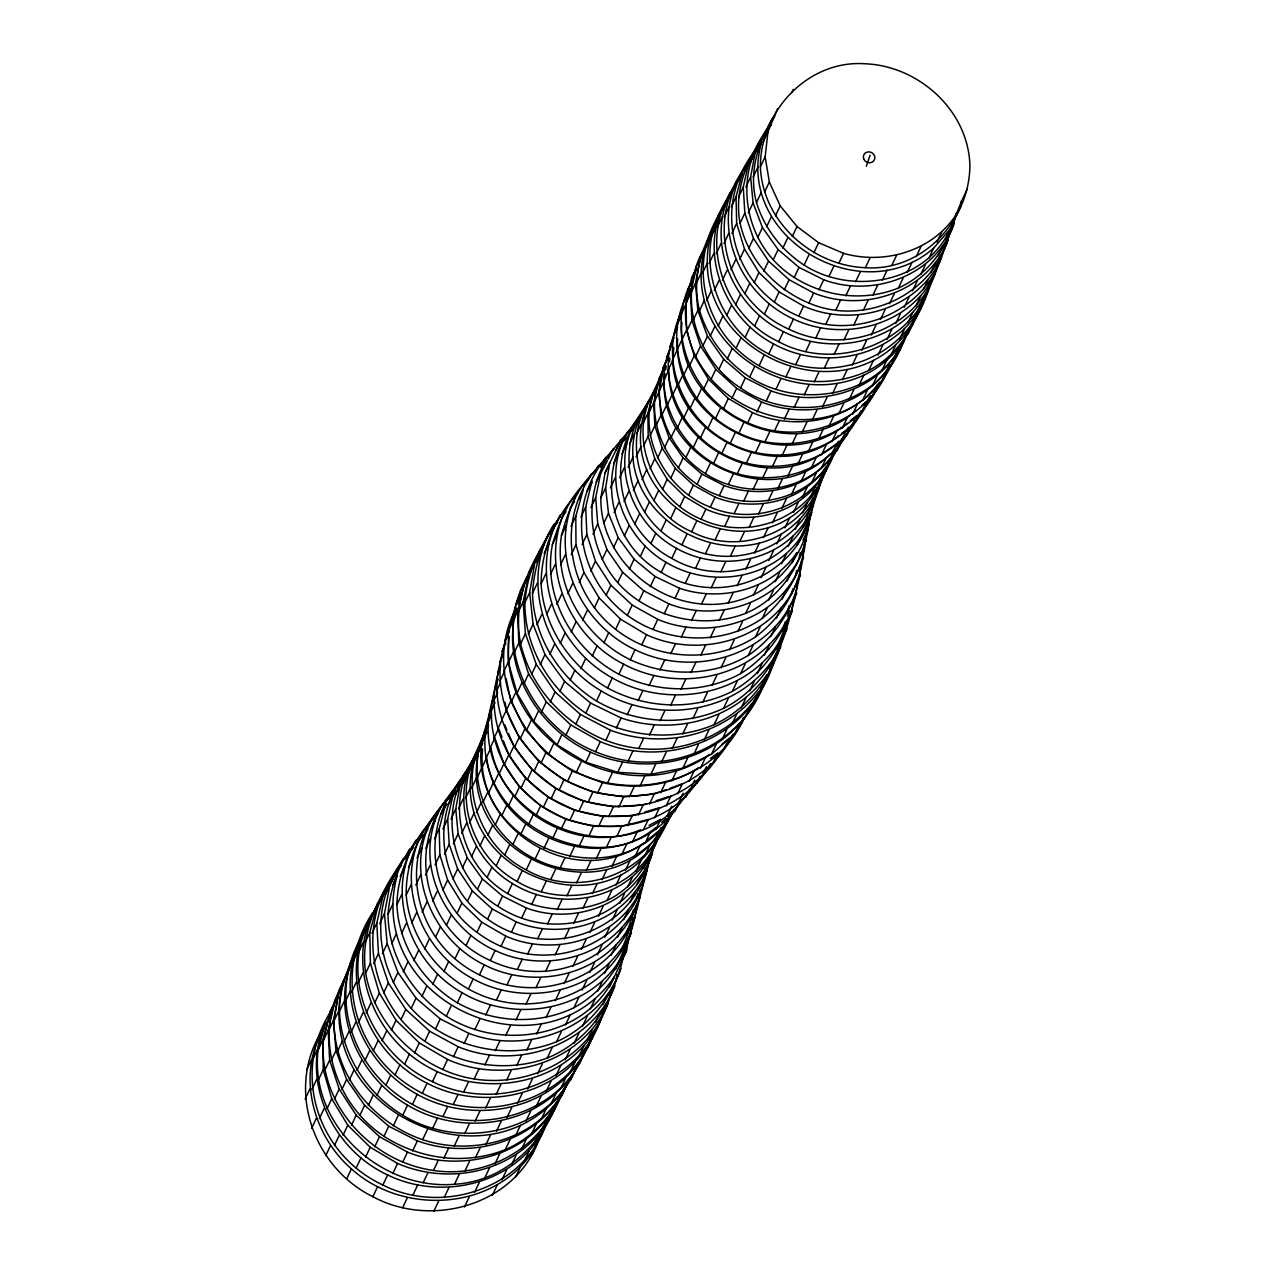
<?xml version="1.0" encoding="UTF-8"?>
<svg xmlns="http://www.w3.org/2000/svg" width="1275" height="1275" viewBox="0 0 1275 1275"><rect width="100%" height="100%" fill="white"/><g stroke="black" fill="none" stroke-linecap="round" stroke-linejoin="round"><path stroke-width="1.5" d="M490.604 715.291C445.979 806.82 563.407 900.517 644.273 842.632M644.114 876.371C636.225 950.321 557.478 992.747 490.349 960.537C422.455 930.001 403.713 842.504 455.239 788.683M636.528 905.346C612.319 957.063 544.839 974.323 495.098 950.465C444.768 927.833 414.327 865.183 438.074 813.195M938.751 261.455C924.487 326.782 847.142 357.988 788.699 329.093C724.248 300.39 702.748 217.037 748.855 162.817M934.957 274.029C910.685 325.731 843.173 342.911 793.464 319.021C743.15 296.326 712.773 233.644 736.567 181.688M603.426 1011.378C584.046 1083.128 496.708 1113.457 432.464 1081.678C373.081 1054.983 337.285 977.638 370.706 918.383M600.653 1020.43C566.546 1091.926 467.24 1102.365 409.371 1054.138C366.913 1019.984 347.501 955.15 376.507 906.732M879.622 382.022C859.222 436.974 789.767 458.378 738.878 433.086C687.767 410.152 659.605 344.234 687.926 293.696M681.934 322.447C673.678 406.135 783.296 465.168 849.979 415.586M547.134 1120.9C526.973 1187.758 443.11 1215.697 382.882 1185.017C317.236 1154.401 291.433 1073.582 330.528 1011.808L322.83 1040.049L318.065 1050.122C309.124 1125.219 381.305 1190.499 454.537 1184.252C503.992 1181.399 542.688 1144.344 558.53 1099.162M545.397 1126.478C517.793 1183.598 442.648 1201.958 387.648 1174.944C332.01 1149.285 298.956 1079.351 326.002 1021.96M824.606 469.28C813.769 527.754 743.755 559.087 691.672 531.739C639.333 508.996 618.263 437.516 654.617 392.286M820.048 483.831C766.179 585.48 602.947 507.641 648.274 401.8M800.78 565.415C798.517 601.242 777.814 635.301 748.282 655.446C712.566 676.674 667.67 677.073 630.312 659.781C584.651 637.436 553.493 586.771 561.462 535.484C567.901 511.116 577.766 485.855 597.21 468.945M791.695 602.677C763.948 659.079 689.408 676.786 635.077 649.708C580.141 623.985 547.836 554.513 575.025 497.887M744.568 716.757C718.048 780.38 635.635 802.326 576.428 772.044C518.829 744.727 485.265 671.543 514.192 612.191M709.697 754.37C627.125 814.231 495.194 739.42 509.347 636.735M672.196 812.159C651.764 865.119 583.775 884.324 535.149 858.968C487.528 836.304 461.295 774.642 487.337 726.702M482.572 748.871C471.686 850.537 625.499 902.317 674.571 809.944M640.448 889.807C633.484 967.566 548.25 1010.74 479.448 974.865C410.757 941.54 394.756 851.078 449.039 797.688M631.428 923.148C604.541 975.391 534.639 990.834 484.213 964.793C433.261 940.042 404.143 874.666 430.488 822.263M932.264 278.364C916.709 343.437 835.778 372.922 778.674 341.7C720.853 314.941 696.469 235.477 736.297 183.935M927.993 290.907C901.537 342.162 832.91 357.255 783.424 331.627C733.444 307.291 704.932 243.095 730.846 191.68M594.453 1031.969C571.359 1101.265 484.165 1125.953 422.328 1093.265C354.769 1058.919 331.388 977.224 372.348 913.059M592.604 1037.34C562.084 1095.783 483.56 1112.708 427.093 1083.192C370.085 1055.158 337.795 981.638 367.694 923.02M870.713 395.696C850.106 450.25 779.902 469.853 730.272 443.222C681.472 419.459 656.099 355.374 684.133 306.877M847.206 423.157C784.587 478.157 671.16 422.057 677.663 338.752M540.664 1134.097C520.312 1203.409 433.819 1229.562 372.874 1196.699C311.355 1166.386 284.468 1085.057 324.472 1027.188M537.428 1143.277C502.159 1210.214 405.004 1217.625 351.422 1168.856C312.088 1134.814 295.991 1072.737 324.679 1027.283M818.917 483.687L821.291 478.651C809.147 542.178 739.117 575.423 681.918 544.839C627.826 519.578 611.076 444.035 651.111 399.473M813.562 500.469C755.613 601.258 592.253 518.033 642.058 412.016M797.656 579.966C795.154 617.769 772.666 653.613 740.6 673.63C703.051 694.206 656.832 693.217 618.869 674.22C572.698 649.883 542.337 596.796 552.426 544.441C559.534 520.822 569.447 497.17 587.807 480.069M786.755 621.005C756.027 677.997 678.778 693.712 623.634 664.148C567.997 636.066 537.173 563.534 567.263 506.43M733.125 733.986C704.708 794.437 623.953 812.127 567.55 781.24C516.694 754.704 483.99 689.504 508.056 634.647M668.992 816C651.174 874.283 578.42 899.927 526.272 869.917C476.627 844.911 455.781 778.515 486.62 731.197L473.408 763.9M665.486 822.662C614.566 920.757 457.056 860.115 478.173 753.812M636.719 905.903C628.129 986.324 538.193 1028.096 468.419 989.002C434.153 969.717 409.355 934.623 406.215 895.034C405.641 863.271 418.742 832.495 439.859 809.067L437.468 814.103M626.121 941.077C596.509 993.703 524.232 1007.234 473.184 978.913C421.706 951.995 394.071 883.91 423.077 831.204M929.427 284.532C913.729 356.092 831.89 389.385 768.777 353.94C712.04 325.476 690.381 246.569 730.145 195.744M920.598 307.626C892.07 358.195 822.598 371.137 773.527 343.868C724.072 317.937 697.584 252.466 725.523 201.833M586.787 1046.95C563.024 1116.709 473.423 1139.133 412.431 1104.405C352.043 1071.303 326.049 995.313 362.753 934.926L347.884 971.438M584.062 1053.979C551.453 1111.131 472.674 1125.458 417.196 1094.332C370.85 1068.737 341.158 1014.231 352.649 961.366M860.912 410.853C839.683 464.036 769.526 480.707 721.873 453.262C678.412 430.026 653.581 372.491 677.503 327.101M673.009 356.809L673.837 347.422M817.036 487.608C809.386 556.33 731.228 593.146 671.782 558.402C615.012 528.296 603.426 452.163 647.445 406.231M807.601 517.507C781.718 562.132 719.897 572.985 676.531 548.33C632.862 524.902 609.96 466.491 635.317 421.85M793.369 601.465C787.934 638.456 765.127 672.833 732.36 691.337C693.17 711.099 645.867 708.645 607.553 687.99C570.323 666.267 543.756 627.364 541.094 583.886C541.285 550.163 554.912 517.22 577.926 492.644M781.081 639.189C747.469 696.341 667.909 709.888 612.319 677.918C556.33 647.541 527.308 572.316 560.235 515.116M719.626 754.115C687.384 808.191 611.793 820.654 559.135 790.054C512.948 763.837 483.209 704.501 503.274 653.087M480.595 748.409C443.541 793.974 456.96 863.844 507.641 893.584C537.54 911.29 575.153 914.733 607.091 900.405C633.468 888.038 648.991 862.888 658.585 836.432C639.301 892.659 565.749 911.099 517.124 881.471C467.893 854.154 450.521 789.337 482.078 742.098L468.068 774.403M658.155 836.974C606.039 934.942 447.796 870.666 472.834 764.331M760.394 166.882C760.123 111.355 807.728 59.861 864.896 63.75C918.446 65.806 967.789 109.953 969.877 164.571C970.148 220.097 922.542 271.607 865.39 267.702C811.824 265.646 762.482 221.515 760.394 166.882L765.159 156.809L767.964 131.851L777.559 108.853M633.293 917.729C629.483 954.784 606.884 989.846 573.941 1007.696C537.03 1025.546 492.867 1022.614 457.342 1002.803C422.918 982.021 398.692 945.333 396.892 904.74C397.704 872.419 411.634 841.181 434.042 818.056M620.463 959.007C588.11 1011.84 513.634 1023.331 462.108 992.715C410.263 963.613 384.349 892.93 416.033 840.129M918.398 309.65L923.164 299.577C913.697 328.711 896.692 356.076 868.673 370.451C833.962 387.202 792.444 384.412 759.087 365.734C704.963 334.64 686.03 264.977 720.694 212.192L705.505 246.824M912.741 324.137C848.242 424.208 682.874 351.741 710.271 236.752M577.368 1065.231C551.453 1132.455 461.183 1151.421 402.772 1115.211C366.531 1093.089 341.11 1054.202 339.469 1011.314C339.485 987.599 348.426 966.147 358.96 945.381M575.137 1070.394C540.616 1126.016 461.853 1137.762 407.538 1105.138C357.191 1076.004 327.532 1008.063 355.311 954.035M851.158 425.882C829.356 477.743 759.326 491.56 713.617 463.351C674.762 440.688 651.047 388.763 671.208 346.37M820.59 454.808C758.402 493.696 665.359 441.214 668.769 367.28M669.455 361.813L669.901 358.147M813.53 499.625C806.868 572.587 722.877 611.06 661.231 572.363C607.219 542.146 594.548 466.427 636.576 421.18M802.087 534.958C773.766 579.854 709.872 588.97 665.996 562.275C621.881 536.903 600.413 476.101 628.145 431.269M788.189 621.132C780.475 657.661 757.27 691.225 723.515 708.406C682.938 727.148 634.87 723.212 596.493 700.995C559.39 677.806 533.667 637.452 532.52 593.258C534.129 565.909 543.23 538.209 560.315 516.694M774.578 657.071C738.225 713.952 656.896 725.14 601.242 690.923C545.302 658.378 518.431 580.906 554.035 524.105M708.278 768.825L710.573 763.725C680.738 819.474 602.438 830.902 551.103 798.644C507.657 772.172 480.946 715.036 500.756 666.156M648.481 858.426C619.491 902.62 555.741 910.733 512.407 883.511C468.881 857.629 448.529 796.748 476.914 752.648M928.837 258.251L933.603 248.179L950.162 229.117C926.048 283.241 851.525 295.657 804.111 265.088C781.543 250.282 764.347 228.432 756.489 202.518C748.616 173.528 757.382 144.314 772.172 119.133L774.722 116.2M933.603 248.179C861.135 311.897 734.177 236.56 761.669 141.939L756.904 152.028M945.397 239.19L960.665 206.295L961.525 200.526M392.445 885.488L397.21 875.415C363.184 999.696 540.887 1082.873 614.343 976.873C585.496 1038.105 500.453 1051.237 446.33 1016.159C411.905 993.926 388.381 955.74 388.014 914.318C390.07 888.277 399.075 861.964 415.857 841.835M609.577 986.946L626.599 950.608L628.655 937.157M700.31 257.04L705.075 246.968C673.71 361.064 836.83 437.596 904.373 340.329C878.3 397.178 799.568 409.546 749.668 377.081C725.857 361.271 707.752 338.034 699.577 310.542C691.831 280.707 700.039 250.442 715.546 224.591L711.593 232.942M333.986 1020.924L338.704 991.344L343.469 981.272C307.801 1108.804 489.967 1195.01 565.988 1086.587C541.429 1138.384 474.778 1157.222 422.615 1139.675C372.539 1122.59 333.827 1074.761 333.986 1020.924L338.752 1010.852M842.679 438.696C821.371 490.891 749.971 503.179 705.394 473.647C668.164 450.378 646.632 399.059 667.526 358.291M829.913 454.027C771.295 515.132 652.688 457.693 665.04 373.718M665.662 369.862L666.283 366.005M600.86 497.872L605.003 472.977L609.769 462.889L605.625 487.799L600.86 497.872C600.063 552.936 647.859 599.473 701.537 603.983C756.983 609.099 804.86 567.821 810.629 512.948M782.563 636.815C774.61 674.475 749.254 708.231 714.08 724.694C672.419 742.257 623.937 736.822 585.799 713.155C549.143 688.659 524.487 647.142 524.918 602.565C526.671 576.507 537.094 552.059 551.39 530.607M524.918 602.565L529.683 592.492L535.022 561.542M776.794 652.704L776.124 656.561L780.89 646.489M700.326 776.3C670.666 831.013 592.732 840.448 543.389 807.234C502.493 780.555 478.938 725.698 498.238 679.129M654.218 843.938C641.213 916.406 557.494 946.209 497.792 906.174C446.967 875.224 436.56 800.843 476.42 757.254M450.983 818.964L455.749 808.892L460.211 784.683M956.154 213.515C949.477 245.246 928.535 274.523 898.445 287.991C864.402 301.856 825.052 297.027 794.245 277.456C742.815 245.167 731.26 173.081 769.415 126.432M745.859 187.106L750.624 177.018L755.278 151.948M949.588 233.245L950.305 229.388M623.682 954.704C616.861 992.109 591.6 1026.104 556.569 1041.739C516.933 1057.692 471.192 1051.907 435.476 1029.005C375.567 990.548 361.957 906.111 408.877 852.577M379.695 923.769L384.46 913.697L390.007 884.595M902.812 342.736C880.563 407.618 793.942 425.802 740.584 387.967C693.759 358.052 675.367 290.891 707.338 243.955M690.683 293.569L695.449 283.496L700.453 257.407M616.319 978.371L617.068 974.483M568.73 1079.782C557.079 1110.254 535.739 1136.567 505.283 1149.668C465.487 1165.446 419.682 1159.421 383.982 1136.28C335.118 1104.293 311.913 1034.073 343.708 982.658M328.679 1030.598L333.444 1020.526L339.182 991.408M836.432 449.087C815.602 503.195 741.97 516.2 697.106 484.229C660.864 460.1 642.17 409.132 663.462 369.399M654.218 402.087L658.984 392.015L662.347 375.057M807.537 525.762L809.115 522.399C804.605 560.649 782.133 597.959 745.7 613.307C710.573 626.965 670.283 621.435 638.998 600.892C583.328 565.367 575.694 483.066 623.475 438.202M590.947 507.625L595.696 497.553L600.923 471.957M799.138 558.067L800.254 552.585M775.248 656.163C757.493 730.766 675.798 767.454 605.8 740.345C564.14 723.658 530.942 687.815 520.646 643.748C513.761 609.036 524.184 574.148 543.453 545.174M518.367 611.904L523.133 601.832L529.587 571.057M768.857 673.933L770.068 668.148M690.11 789.257C626.408 893.345 454.506 810.964 493.919 695.592M870.092 155.231L866.347 166.244M650.234 855.302C639.126 931.372 548.059 963.502 487.56 919.116C438.106 886.699 429.181 813.737 467.893 769.845M442.919 828.989L447.668 818.917L453.119 794.452M950.194 230.424C938.655 292.517 866.235 327.914 808.892 303.036C774.929 289.011 748.058 259.367 740.074 223.189C734.384 193.37 744.871 164.013 761.303 139.421L757.334 147.804M738.512 197.099L743.277 187.027L748.903 161.893M617.435 974.913C609.036 1011.681 582.388 1043.763 547.262 1058.043C506.557 1072.849 460.371 1065.613 424.846 1041.277C366.722 1001.21 355.247 918.797 400.701 865.135M372.029 933.188L376.794 923.116L383.456 893.887M610.183 995.934L611.012 992.285C594.612 1065.023 508.629 1099.799 442.839 1069.55C403.649 1051.763 373.336 1015.952 365.638 973.207C360.857 938.862 372.938 905.011 393.226 877.582L390.038 884.292M685.727 303.753L691.592 278.173L696.357 268.101L690.492 293.68L685.727 303.753C677.742 417.929 847.492 468.18 894.205 358.912M323.42 1040.352L330.129 1011.665L334.895 1001.592L328.169 1030.264L323.42 1040.352C318.336 1104.517 371.312 1161.78 433.484 1170.466C487.576 1178.769 543.166 1146.894 561.096 1094.779M828.224 463.016L833.834 453.119C818.199 503.545 757.78 527.659 710.303 507.147C662.538 488.931 632.974 428.974 658.155 382.086M648.959 412.686L653.724 402.613L658.522 382.261M830.009 461.55L830.886 457.852M806.183 533.906C804.908 566.53 787.472 597.959 762.243 618.407C730.447 640.448 688.707 643.397 653.039 629.452C579.312 600.605 556.346 504.693 613.897 449.294M580.922 517.14L585.687 507.052L592.046 480.771M795.313 576.141L796.668 570.499M531.053 570.833C487.719 635.205 526.575 724.582 595.584 751.724C662.347 780.188 744.919 748.521 766.307 677.025M773.622 663.845L751.405 707.434L734.878 733.539L711.498 754.242L682.858 768.156L650.872 774.308L617.769 772.299L585.767 762.243L557.079 744.839L533.619 721.283L517.028 693.154L508.422 662.394L508.374 631.093L517.618 611.315L525.157 580.954M760.601 690.907L761.542 687.113M679.702 803.282C615.124 902.764 449.294 818.502 491.704 707.115M648.098 862.92C637.643 945.907 542.831 982.34 476.962 932.28C427.332 896.883 420.973 823.57 461.725 779.312M434.456 838.823L439.206 828.75L445.676 803.951M944.44 246.282C931.722 309.554 856.21 343.182 798.803 316.168C731.946 287.975 710.032 205.912 755.995 149.51L752.027 157.909M731.276 207.044L736.042 196.956L742.624 171.79M636.863 897.791L637.867 893.982M936.854 267.144L938.257 261.757M365.032 942.608L369.798 932.535L377.575 903.353M603.362 1013.338L605.306 1006.039M887.814 368.124L889.886 364.73C870.857 421.786 801.146 447.429 747.74 422.758C694.477 400.828 663.271 333.173 691.958 280.755M681.296 314.096L686.062 304.024L690.173 288.676M318.065 1050.122L325.778 1021.881M828.622 462.028C815.203 515.881 750.258 542.672 701.107 519.18C651.7 498.987 625.674 434.137 655.892 388.014M643.126 423.236L647.891 413.164L653.9 391.234M548.792 1119.832L549.828 1116.071M554.593 1105.999L553.557 1109.76L538.257 1134.67L533.492 1144.743M822.359 477.599L823.857 472.101M803.585 549.812C801.8 583.966 782.77 616.654 755.453 636.974C721.682 658.681 678.316 660.386 641.739 644.799C567.582 613.179 546.306 515.355 605.163 459.367M571.025 526.4L575.79 516.327L583.344 489.377M791.313 594.389L792.827 589.002M508.374 631.093L516.885 601.37L520.853 592.971M516.853 608.016C499.274 665.917 537.54 728.2 590.532 752.17C640.146 774.339 703.067 765.175 739.643 723.467L734.878 733.539M517.921 604.302L519.531 598.724M751.405 707.434L752.457 703.72M631.778 915.418L633.388 910.015M930.208 284.102L931.818 278.715M595.887 1030.503L597.003 1026.885M875.654 390.421L877.375 384.827M540.632 1136.551L542.943 1129.124M815.283 493.903L817.004 488.453M786.93 612.749L789.273 605.418M741.397 723.467L743.15 718.048M668.227 820.558L670.602 813.418M626.663 933.22L634.711 909.505M923.227 300.98L925.666 293.824M927.499 288.453L929.332 283.082M587.839 1047.413L591.552 1036.687M865.964 405.769L867.207 402.167M532.663 1153.349L537.843 1138.671M808.796 510.542L813.307 497.808M781.989 631.077L785.352 621.77M787.36 616.176L789.368 610.597M659.414 836.209L662.028 829.26M621.355 951.15L631.205 925.267M915.848 317.714L923.307 298.159M579.296 1064.067L584.062 1051.747M856.147 420.925L858.187 415.714M802.836 527.579L810.804 507.434M776.316 649.262L786.946 622.822M651.27 852.178L657.661 836.782M952.712 222.599L961.573 201.37M615.697 969.096L626.009 944.695M907.975 334.209L915.418 316.662M356.793 950.592L359.008 945.428M570.387 1080.467L576.3 1066.697M846.409 435.97L850.313 426.886M797.321 545.031L811.824 512.709M769.813 667.144L787.137 628.83M643.716 868.498L653.82 846.504M899.624 350.402L915.657 316.232L910.892 326.304M548.744 533.508L530.257 571.63M543.58 545.126L524.822 581.129M536.711 562.418L541.477 552.33M544.138 553.382L548.903 543.309M343.15 981.32L347.916 971.247M338.704 991.344L351.454 964.442M353.032 961.701L357.797 951.628M504.773 641.07L509.538 630.982M394.055 876.18L398.023 867.797M358.721 952.106L363.487 942.034M385.241 894.668L403.442 858.33M501.92 651.366L505.904 642.967M552.426 544.441L557.191 534.368M409.45 849.15L404.685 859.222L407.251 856.29M306.797 1069.613L311.562 1059.541M499.641 661.996L502.015 656.96M583.233 485.743L584.827 482.38M532.52 593.258L537.285 583.169M312.55 1059.892L317.3 1049.819M400.223 876.339L404.988 866.267M561.462 535.484L566.212 525.412M588.827 478.986L591.217 473.949M497.696 672.945L499.274 669.582M541.094 583.886L545.859 573.814M339.469 1011.314L344.234 1001.242M408.478 867.159L413.227 857.087M596.572 469.025L598.15 465.662M345.254 1001.767L350.019 991.695M388.014 914.318L392.78 904.23M351.47 992.253L356.235 982.18M503.737 671.75L508.502 661.677M508.422 662.394L513.172 652.322M600.732 467.463L605.498 457.39M499.848 681.248L504.613 671.176M550.529 574.387L555.278 564.315M417.037 857.884L421.802 847.811M358.243 982.754L363.008 972.682M514.032 653.087L518.798 643.014L517.618 611.315M496.581 690.923L500.549 682.523M711.275 236.783L716.04 226.695M443.62 805.178L445.995 800.142M305.123 1099.05L309.889 1088.977M396.892 904.74L401.657 894.668M520.646 643.748L525.412 633.675L523.133 601.832M717.538 226.838L722.303 216.75M493.728 700.836L497.696 692.437M608.303 459.048L613.052 448.959M365.638 973.207L370.403 963.135L369.798 932.535M448.402 799.568L452.37 791.169M311.913 1089.408L316.678 1079.319M425.77 848.449L430.536 838.376M724.248 216.941L728.997 206.853M491.066 710.988L495.035 702.589M560.633 564.697L565.399 554.625M766.721 129.317L750.513 162.037M528.312 634.281L533.077 624.208L529.683 592.492M454.043 792.094L458.809 782.005M772.172 119.133L767.407 129.221L771.232 124.822M318.479 1079.766L323.244 1069.693L322.83 1040.049M615.905 450.362L620.67 440.289L633.675 425.85M373.687 963.565L378.452 953.477L376.794 923.116M406.215 895.034L410.98 884.962M488.357 721.363L491.528 714.637M696.214 283.512L700.979 273.44M460.387 782.659L465.152 772.586M763.199 141.923L767.964 131.851M324.886 1070.187L329.651 1060.099L328.169 1030.264M677.296 324.631L681.264 316.232M485.392 731.914L488.564 725.188M702.35 273.519L707.115 263.447M471.24 762.801L466.475 772.889L469.057 770.1M536.982 624.591L541.748 614.518M673.614 335.357L677.583 326.958M331.213 1060.641L335.978 1050.568L333.444 1020.526M613.626 463.59L618.391 453.517M462.06 784.699L466.825 774.626M481.998 742.56L486.763 732.488M382.404 953.748L387.154 943.675L384.46 913.697M571.232 554.752L575.997 544.68L575.79 516.327M670.06 346.242L674.029 337.843M709.059 263.558L713.825 253.486M415.809 885.137L420.575 875.064M478.029 753.254L482.795 743.182M337.604 1051.158L342.369 1041.085M666.506 357.271L669.678 350.545M791.695 92.756L793.273 89.393M716.295 253.582L721.06 243.493M344.17 1041.691L348.936 1031.618M621.865 453.9L626.631 443.828M753.174 177.018L757.94 166.945M546.561 614.614L551.326 604.541M391.696 943.739L396.461 933.667M351.055 1032.224L355.821 1022.152M425.499 875.048L430.265 864.976M723.945 243.525L728.71 233.452M582.085 544.537L586.851 534.464L585.687 507.052M629.563 443.923L634.328 433.835M458.506 808.796L463.271 798.724M610.47 487.863L615.235 477.79M636.671 433.675L641.437 423.603M358.355 1022.677L363.12 1012.605M501.617 720.12L510.813 701.059L506.159 678.635M731.914 233.405L736.679 223.332L736.042 196.956M497.617 729.236L502.382 719.148M556.904 604.302L561.669 594.23M676.882 350.274L686.556 330.193L686.062 304.024M401.513 933.491L406.279 923.403M465.391 798.517L470.156 788.444M672.292 360.395L677.057 350.306M493.855 738.528L498.621 728.455L502.015 737.253M511.148 702.174L515.913 692.102M667.909 370.627L672.674 360.554C675.718 437.978 778.611 485.998 838.456 435.795M687.161 330.353L691.927 320.28L690.492 293.68M490.126 748.058L494.094 739.659M663.558 381.018L668.323 370.945M435.11 864.785L439.875 854.696L439.206 828.75M471.575 788.221L476.34 778.133M659.048 391.521L663.813 381.432M486.205 757.828L490.955 747.74C502.175 813.402 579.551 855.668 640.735 829.722M693.074 320.455L697.839 310.383L695.449 283.496M477.057 777.957L486.652 757.717C495.879 833.244 596.636 876.578 655.876 827.491M517.028 693.154L521.794 683.081M311.594 1128.391L316.359 1118.303M366.18 1013.003L370.945 1002.931M592.987 534.066L597.752 523.993L595.696 497.553M619.634 477.647L624.399 467.574M740.074 223.189L744.839 213.116L743.277 187.027M699.577 310.542L704.342 300.454M523.818 683.974L528.567 673.885L518.798 643.014M319.387 1118.558L324.153 1108.485M411.697 922.972L416.463 912.9M444.449 854.362L449.214 844.289L447.668 818.917M567.853 593.608L572.618 583.536M706.669 300.533L711.434 290.461M374.579 1003.138L379.344 993.066L370.403 963.135M748.298 212.893L753.063 202.805L750.624 177.018M628.208 467.272L632.974 457.199M531.548 674.491L536.313 664.418L525.412 633.675M326.99 1108.82L331.755 1098.747L323.244 1069.693M603.728 523.372L608.494 513.299L605.625 487.799M714.303 290.429L719.068 280.357M453.358 843.875L458.123 833.786L455.749 808.892M636.145 456.801L640.911 446.712M756.489 202.518L761.255 192.445M383.584 993.002L388.349 982.929L378.452 953.477M422.089 912.215L426.854 902.142M334.448 1099.146L339.198 1089.073L329.651 1060.099M540.233 664.626L544.983 654.553L533.077 624.208M579.185 582.563L583.95 572.491L575.997 544.68M643.429 446.282L648.194 436.209L647.891 413.164M722.431 280.165L727.196 270.093M764.57 192.111L769.335 182.022L765.159 156.809M461.725 833.356L466.491 823.267M650.075 435.811L654.824 425.738L653.724 402.613M614.12 512.502L618.885 502.43M341.843 1089.551L346.609 1079.479L335.978 1050.568M656.163 425.42L660.928 415.347L658.984 392.015M393.162 982.547L397.928 972.474L387.154 943.675M661.852 415.172L666.618 405.099M469.439 822.885L474.204 812.812M432.528 901.25L437.293 891.177M667.255 405.083L672.021 395.011M730.957 269.742L735.707 259.67M549.796 654.314L554.561 644.242M672.547 395.138L677.312 385.066M349.318 1079.989L354.067 1069.916M677.918 385.321L682.667 375.248M476.483 812.573L481.249 802.501M590.692 571.184L595.457 561.112L586.851 534.464M683.48 375.583L688.245 365.511M624.017 501.537L628.782 491.465M482.89 802.469L487.656 792.397M739.739 259.176L744.504 249.087L736.679 223.332M689.408 365.877L694.174 355.805L686.556 330.193M403.251 971.757L408.016 961.685M356.952 1070.394L361.718 1060.322M488.707 792.636L493.473 782.547M442.839 890.125L447.605 880.053L439.875 854.696M494.062 783.089L498.828 773.017M695.799 356.139L700.565 346.067L691.927 320.28M560.155 643.477L564.921 633.404M499.115 773.861L503.88 763.789L494.891 737.986M633.324 490.556L638.09 480.484M504.055 764.92L508.805 754.848L503.37 740.775M364.889 1060.736L369.654 1050.648M748.68 248.45L753.445 238.377L744.839 213.116M509.06 756.187L513.825 746.114L508.486 733.523M602.183 559.55L606.948 549.477L597.752 523.993M702.7 346.29L707.466 336.218L697.839 310.383M413.753 960.601L418.519 950.528M514.367 747.58L519.132 737.492L506.366 710.048L505.027 702.254M452.864 878.937L457.613 868.865L449.214 844.289M641.994 479.639L646.744 469.567M710.159 336.265L714.924 326.193M520.136 738.974L524.886 728.902L510.813 701.059M373.208 1050.887L377.974 1040.814M571.152 632.129L575.918 622.057M757.669 237.628L762.434 227.556L753.063 202.805M650.011 468.849L654.776 458.777L648.194 436.209M526.511 730.256L531.277 720.184M325.762 1155.628L330.512 1145.556M613.434 547.724L618.2 537.652L608.494 513.299M718.144 326.033L722.909 315.961M462.443 867.749L467.208 857.677L458.123 833.786M424.543 949.094L429.308 939.022M381.99 1040.783L386.755 1030.71M766.61 226.759L771.375 216.686M657.454 458.267L662.219 448.178L654.824 425.738M533.619 721.283L538.385 711.211M334.48 1145.396L339.246 1135.324M582.611 620.256L587.377 610.183M726.638 315.547L731.404 305.474M664.403 447.892L669.168 437.819L660.928 415.347M471.495 856.688L476.26 846.616M775.423 215.873L780.188 205.801L769.335 182.022M624.336 535.819L629.085 525.746M541.54 711.912L546.306 701.84L528.567 673.885M670.985 437.755L675.75 427.667M391.266 1030.359L396.031 1020.271L379.344 993.066M435.476 937.3L440.242 927.228M677.36 427.826L682.125 417.754M343.023 1135.276L347.788 1125.203L331.755 1098.747M479.958 845.851L484.723 835.778M735.548 304.805L740.313 294.716M683.671 418.088L688.42 408M594.341 607.952L599.107 597.879L583.95 572.491M550.29 702.031L555.055 691.958L536.313 664.418M634.727 523.945L639.492 513.873M487.831 835.3L492.596 825.228M401.035 1019.506L405.801 1009.433L388.349 982.929M351.454 1125.267L356.203 1115.195L339.198 1089.073M690.062 408.446L694.827 398.374M744.775 293.792L749.541 283.719M446.377 925.283L451.143 915.211M495.13 825.132L499.896 815.06M696.692 398.836L701.457 388.763M559.837 691.528L564.602 681.456L544.983 654.553M644.544 512.199L649.31 502.127M359.853 1115.354L364.602 1105.282L346.609 1079.479M501.952 815.363L506.717 805.29M606.151 595.266L610.916 585.193L595.457 561.112M703.657 389.178L708.422 379.105L694.174 355.805M754.21 282.572L758.976 272.499L744.504 249.087M411.267 1008.222L416.033 998.15L397.928 972.474M457.119 913.155L461.885 903.082L447.605 880.053M508.438 806.007L513.203 795.935M653.772 500.677L658.538 490.588M711.052 379.36L715.817 369.288L700.565 346.067M368.316 1105.441L373.081 1095.368M514.702 797.034L519.467 786.946L503.88 763.789M570.1 680.372L574.85 670.299M763.773 271.161L768.538 261.088L753.445 238.377M421.898 996.46L426.647 986.388M617.865 582.34L622.63 572.268L606.948 549.477M467.558 901.027L472.324 890.938L457.613 868.865M520.933 788.348L525.698 778.276L508.805 754.848M718.909 369.32L723.674 359.247L707.466 336.218M662.442 489.425L667.207 479.352L654.776 458.777M376.938 1095.48L381.703 1085.408M527.308 779.854L532.073 769.781L513.825 746.114M773.351 259.654L778.117 249.581L762.434 227.556M670.602 478.507L675.367 468.435L662.219 448.178M727.244 358.976L732.009 348.888M580.954 668.514L585.719 658.426M432.799 984.236L437.564 974.164M477.599 889.01L482.364 878.937L467.208 857.677M533.986 771.423L538.751 761.35L519.132 737.492M629.324 569.288L634.089 559.199L618.2 537.652M385.831 1085.36L390.596 1075.271M678.364 467.941L683.129 457.868L669.168 437.819M782.85 248.099L787.615 238.027M736.026 348.282L740.791 338.194M487.162 877.232L491.927 867.159M541.11 762.896L545.875 752.824L524.886 728.902M685.838 457.693L690.604 447.621M592.285 655.972L597.051 645.899M395.027 1074.968L399.792 1064.896M443.891 971.614L448.657 961.541M640.401 556.235L645.166 546.162M346.657 1178.929L351.422 1168.856M792.237 236.56L797.002 226.488L780.188 205.801M693.17 447.7L697.935 437.628M745.206 337.206L749.971 327.133M548.776 754.083L553.541 744.01M496.23 865.821L500.995 855.748M700.485 437.899L705.25 427.826M404.605 1064.211L409.371 1054.138M603.92 642.839L608.685 632.751M651.015 543.341L655.78 533.269M356.139 1168.059L360.889 1157.987M455.032 958.673L459.797 948.6M504.804 854.872L509.57 844.783M754.72 325.794L759.486 315.706M557.079 744.839L561.829 734.767M707.928 428.193L712.693 418.12M512.948 844.401L517.714 834.328M661.119 530.719L665.885 520.63M414.55 1053.007L419.316 1042.934L396.031 1020.271M365.463 1157.349L370.228 1147.277L347.788 1125.203M466.092 945.508L470.858 935.436M615.682 629.181L620.447 619.108L599.107 597.879M764.474 314.032L769.239 303.96M715.578 418.455L720.343 408.382M566.02 735.022L570.786 724.949L546.306 701.84M520.758 834.456L525.523 824.383M670.73 518.447L675.495 508.358M374.738 1146.767L379.488 1136.694L356.203 1115.195M723.547 408.574L728.312 398.501L708.422 379.105M424.846 1041.277L429.611 1031.204L405.801 1009.433M774.355 302.016L779.121 291.927L758.976 272.499M476.962 932.28L481.727 922.207L461.885 903.082M575.615 724.487L580.38 714.414L555.055 691.958M528.344 825.005L533.109 814.916M627.428 615.14L632.177 605.067L610.916 585.193M679.878 506.589L684.643 496.517L667.207 479.352M731.882 398.438L736.647 388.365L715.817 369.288M383.982 1136.28L388.748 1126.207L364.602 1105.282M784.316 289.792L789.082 279.719L768.538 261.088M535.835 815.968L540.6 805.88L519.467 786.946M435.476 1029.005L440.242 1018.916L416.033 998.15M487.56 919.116L492.309 909.043L472.324 890.938M688.627 495.194L693.393 485.122L675.367 468.435M585.799 713.155L590.564 703.083L564.602 681.456M638.998 600.892L643.763 590.803L622.63 572.268M740.584 387.967L745.349 377.894L723.674 359.247M543.389 807.234L548.154 797.146L525.698 778.276M794.245 277.456L799.011 267.383L778.117 249.581M393.306 1125.809L398.071 1115.721M697.106 484.229L701.856 474.141L683.129 457.868M497.792 906.174L502.557 896.086L482.364 878.937M446.33 1016.159L451.095 1006.087M650.298 586.564L655.063 576.491L634.089 559.199M596.493 700.995L601.242 690.923M749.668 377.081L754.433 367.009M551.103 798.644L555.868 788.572L532.073 769.781M705.394 473.647L710.159 463.558M804.111 265.088L808.86 255.016M402.772 1115.211L407.538 1105.138M507.641 893.584L512.407 883.511M457.342 1002.803L462.108 992.715M661.231 572.363L665.996 562.275M759.087 365.734L763.837 355.661M559.135 790.054L563.901 779.981L538.751 761.35M607.553 687.99L612.319 677.918M713.617 463.351L718.367 453.278M813.848 252.785L818.614 242.696L797.002 226.488M517.124 881.471L521.889 871.399M412.431 1104.405L417.196 1094.332M468.419 989.002L473.184 978.913M671.782 558.402L676.531 548.33M721.873 453.262L726.638 443.174M768.777 353.94L773.527 343.868M567.55 781.24L572.316 771.168L545.875 752.824M526.272 869.917L531.038 859.844M618.869 674.22L623.634 664.148M372.874 1196.699L377.639 1186.627M422.328 1093.265L427.093 1083.192M681.918 544.839L686.667 534.767M730.272 443.222L735.038 433.133M479.448 974.865L484.213 964.793M778.674 341.7L783.424 331.627M535.149 858.968L539.899 848.879M576.428 772.044L581.193 761.956M630.312 659.781L635.077 649.708M382.882 1185.017L387.648 1174.944M691.672 531.739L696.437 521.666M738.878 433.086L743.644 423.013M432.464 1081.678L437.229 1071.606M490.349 960.537L495.098 950.465M788.699 329.093L793.464 319.021M543.835 848.592L548.601 838.52M585.767 762.243L590.532 752.17M641.739 644.799L646.505 634.727C699.768 659.334 771.295 639.811 796.078 584.317M701.107 519.18L705.872 509.108C749.238 528.886 807.266 512.725 827.124 467.511M392.812 1173.526L397.577 1163.453C444.72 1183.917 504.167 1174.578 538.257 1134.67M747.74 422.758L752.505 412.67C795.026 430.998 850.345 421.818 878.539 383.377M501.043 946.193L505.793 936.121C554.848 957.876 619.969 938.894 641.628 887.719M798.803 316.168L803.569 306.096C853.358 328.249 919.53 309.028 941.619 257.072M442.839 1069.55L447.605 1059.477C505.314 1085.408 582.197 1063.446 608.111 1003.266M552.442 838.775L557.207 828.702M710.303 507.147L715.068 497.075C753.445 512.534 803.489 502.541 826.359 466.315M653.039 629.452L657.804 619.379C709.84 641.564 778.196 620.431 800.078 566.068M595.584 751.724L600.35 741.636C660.434 767.614 739.675 743.596 765.351 680.834M756.872 412.08L761.637 402.007C806.087 419.682 864.195 407.602 889.838 365.144M402.709 1162.178L407.474 1152.106C458.187 1172.633 525.459 1158.178 553.222 1108.437M511.482 931.977L516.248 921.905C564.697 941.699 627.635 921.028 646.887 870.347M808.892 303.036L813.657 292.963C863.446 313.363 928.184 292.182 948.042 240.098M453.406 1056.832L458.171 1046.743C516.056 1070.729 591.52 1046.392 614.933 985.862M561.08 829.372L565.845 819.299L593.465 826.28L621.578 826.359L648.29 819.522L643.524 829.611M719.339 495.624L724.104 485.552C762.737 499.736 811.601 488.564 834.137 452.593M664.116 613.928L668.881 603.84C719.61 623.73 784.81 601.115 803.903 547.995M521.65 918.08L526.416 908.007C574.467 925.985 635.492 903.608 652.497 853.246M605.8 740.345L610.566 730.256C661.964 749.62 725.013 736.265 758.848 691.464M766.275 400.972L771.04 390.899C816.398 407.394 874.682 393.242 898.971 349.462M818.948 289.808L823.714 279.735C873.455 298.414 936.679 275.288 954.353 223.157M412.622 1150.942L417.387 1140.854C466.044 1158.592 525.364 1145.317 556.713 1102.652M464.132 1043.476L468.881 1033.403C526.639 1055.333 600.254 1028.797 621.084 968.299M728.312 484.516L733.077 474.443M569.845 820.271L574.611 810.199L603.298 816.51L607.155 816.398M674.921 598.405L679.687 588.333C721.299 602.358 771.343 589.767 796.859 552.808L792.094 562.881M531.563 904.613L536.329 894.54M828.925 276.563L833.691 266.491M775.901 389.369L780.667 379.297M616.367 728.025L621.132 717.952C672.817 735.675 735.165 720.327 767.168 674.539L762.402 684.611M685.424 583.073L690.173 573.001M737.301 473.71L742.066 463.638M422.615 1139.675L427.364 1129.586M474.922 1029.515L479.687 1019.442M578.834 811.267L583.599 801.194L613.355 806.788L619.315 806.422M541.253 891.719L546.003 881.631M838.807 263.399L843.572 253.327C885.328 265.359 934.272 250.442 957.477 212.527M695.608 568.108L700.357 558.036M785.735 377.241L790.5 367.168M627.173 714.781L631.938 704.708M746.369 463.096L751.134 453.007M485.711 1015.012L490.477 1004.939M432.687 1128.263L437.453 1118.191M550.768 879.431L555.518 869.359M588.094 802.182L592.859 792.11L623.666 796.907L654.202 794.054L666.538 789.544M705.505 553.605L710.271 543.533M795.696 364.602L800.461 354.514M496.437 1000.046L501.203 989.974M638.122 700.613L642.887 690.54M755.597 452.482L760.362 442.409M715.179 539.676L719.945 529.603M560.187 867.829L564.937 857.74M442.903 1116.597L447.668 1106.525M805.752 351.47L810.518 341.397M597.672 792.779L602.438 782.707C634.807 789.528 670.491 786.452 698.397 767.757M507.036 984.778L511.801 974.706M649.087 685.631L653.852 675.559M402.613 1207.728L407.378 1197.655M724.71 526.336L729.459 516.263M765 441.756L769.765 431.683M569.59 856.832L574.356 846.759M453.247 1104.548L458.012 1094.476M815.825 337.939L820.574 327.85M517.459 969.351L522.224 959.278M659.988 669.949L664.753 659.876M734.129 513.586L738.894 503.513M607.585 782.882L612.335 772.809M412.909 1195.105L417.674 1185.033M774.578 430.743L779.344 420.67M527.691 953.955L532.456 943.883M579.073 846.393L583.838 836.304M825.865 324.089L830.631 314.017M670.746 653.756L675.495 643.668M463.686 1092.006L468.451 1081.917M743.564 501.362L748.313 491.289M537.715 938.751L542.465 928.678M423.188 1182.706L427.954 1172.618M835.858 310.032L840.623 299.96M681.264 637.213L686.03 627.141M784.316 419.332L789.082 409.259M617.769 772.299L622.535 762.227M474.22 1078.857L478.986 1068.785M588.699 836.368L593.465 826.28M547.565 923.913L552.314 913.84M753.031 489.568L757.796 479.496M691.528 620.558L696.293 610.486M845.771 295.88L850.537 285.807M433.484 1170.466L438.249 1160.378M794.197 407.442L798.963 397.37M701.537 603.983L706.302 593.911M557.271 909.585L562.036 899.497M628.192 760.872L632.958 750.8M484.771 1065.087L489.52 1055.015M762.609 478.077L767.375 468.005M855.605 281.743L860.37 271.671M711.291 587.679L716.056 577.591M598.533 826.582L603.298 816.51M566.929 895.847L571.694 885.774M804.174 395.011L808.94 384.923M720.869 571.79L725.634 561.701M443.812 1158.29L448.577 1148.217M495.274 1050.664L500.039 1040.591M865.39 267.702L870.156 257.63M638.775 748.505L643.54 738.432M772.315 466.73L777.081 456.657M730.304 556.426L735.069 546.353M576.603 882.778L581.368 872.706M608.589 816.861L613.355 806.788M814.183 382.006L818.948 371.918M505.697 1035.619L510.462 1025.546M739.675 541.684L744.441 531.611M454.203 1146.098L458.968 1136.025M649.437 735.149L654.202 725.061M782.165 455.382L786.93 445.294M586.373 870.379L591.122 860.306M515.977 1020.032L520.742 1009.959M749.047 527.563L753.812 517.491M824.176 368.443L828.941 358.371M464.658 1133.746L469.407 1123.673M618.901 806.979L623.666 796.907M526.065 1004.031L530.83 993.958M660.067 720.789L664.833 710.717M758.513 514.048L763.279 503.976M834.121 354.402L838.886 344.33M792.142 443.843L796.907 433.771M596.286 858.585L601.051 848.512M535.946 987.742L540.712 977.67M670.586 705.521L675.336 695.433M843.97 339.963L848.736 329.89M545.62 971.359L550.37 961.286M768.108 501.059L772.873 490.971M475.145 1121.108L479.91 1111.019M629.42 796.732L634.185 786.643M433.851 1211.25L438.6 1201.178M802.23 432.002L806.995 421.929M555.103 955.039L559.868 944.966M680.898 689.424L685.663 679.336M606.422 847.333L611.187 837.245M853.708 325.205L858.473 315.132M564.442 938.958L569.208 928.885M777.877 488.468L782.643 478.396M690.954 672.658L695.704 662.586M485.663 1108.039L490.429 1097.966M863.35 310.271L868.116 300.199M444.162 1197.639L448.928 1187.567M573.734 923.291L578.499 913.219M700.708 655.43L705.473 645.341M812.35 419.73L817.116 409.658M640.114 785.894L644.863 775.822M710.175 637.914L714.924 627.842M583.042 908.135L587.807 898.062M616.829 836.432L621.578 826.359M719.355 620.351L724.12 610.279M872.881 295.258L877.646 285.186M787.822 476.149L792.572 466.076M496.15 1094.476L500.9 1084.403M728.312 602.932L733.077 592.859M737.109 585.831L741.875 575.758M454.537 1184.252L459.287 1174.179M592.445 893.6L597.21 883.527M745.843 569.192L750.608 559.119M822.471 406.948L827.236 396.876M882.348 280.277L887.113 270.204M754.593 553.111L759.358 543.038M650.872 774.308L655.637 764.235M506.542 1080.308L511.307 1070.235M797.927 463.941L802.692 453.868M891.783 265.407L896.548 255.335M763.454 537.652L768.219 527.579M602.039 879.718L606.804 869.63M627.475 825.754L632.241 815.665L637.691 814.087M464.945 1171.024L469.71 1160.951M832.527 393.593L837.293 383.52M772.491 522.798L777.256 512.725M516.773 1065.502L521.539 1055.429M611.92 866.458L616.67 856.37M661.645 761.844L666.411 751.772M808.175 451.685L812.924 441.612M842.472 379.679L847.238 369.607M781.782 508.518L786.532 498.445M475.416 1157.859L480.181 1147.787M526.814 1050.074L531.563 1040.002M638.377 815.044L643.126 804.971L646.839 803.76M852.242 365.24L857.007 355.167M791.329 494.716L796.094 484.643M536.584 1034.057L541.349 1023.984M622.104 853.756L626.87 843.683M672.308 748.425L677.073 738.352M818.486 439.238L823.252 429.165M485.934 1144.647L490.7 1134.575M546.067 1017.546L550.832 1007.473M861.836 350.322L866.602 340.25M555.262 1000.668L560.028 990.595M801.146 481.281L805.912 471.192M564.188 983.567L568.937 973.494M572.873 966.402L577.639 956.33M649.437 804.127L654.202 794.054M682.762 734.002L687.528 723.929M871.239 335.038L876.005 324.966M581.4 949.365L586.165 939.293M632.639 841.532L637.404 831.459M828.814 426.456L833.563 416.367M589.879 932.599L594.644 922.526M496.469 1131.276L501.234 1121.203M880.451 319.483L885.201 309.395M598.405 916.247L603.171 906.174M692.931 718.622L697.696 708.533M811.203 468.053L815.968 457.98M607.091 900.405L611.841 890.317M889.504 303.753L894.269 293.68M768.841 560.506L773.606 550.433M776.746 543.883L781.511 533.811M616.032 885.121L620.798 875.048M761.111 577.671L765.877 567.598M784.922 527.834L789.687 517.762M839.062 413.227L843.827 403.155M702.716 702.35L707.482 692.277M898.445 287.991L903.21 277.918M464.451 1207.043L469.216 1196.97M753.429 595.313L758.195 585.241M506.972 1117.601L511.737 1107.529M660.625 792.795L665.391 782.722M745.7 613.307L750.465 603.234M793.433 512.343L798.198 502.27M712.103 685.328L716.869 675.24M907.322 272.26L912.087 262.188M737.795 631.508L742.56 621.419M721.06 667.702L725.826 657.629M729.603 649.692L734.368 639.62M821.467 454.904L826.232 444.832M625.34 870.442L630.105 860.37M802.326 497.362L807.091 487.289M916.215 256.657L920.98 246.585M474.523 1192.46L479.288 1182.387M849.166 399.505L853.931 389.433M517.379 1103.513L522.144 1093.44M635.077 856.322L639.843 846.233M811.617 482.779L816.383 472.706M831.826 441.676L836.591 431.603M671.798 780.858L676.563 770.785M859.063 385.241L863.812 375.169M654.712 817.801L659.478 807.728L644.943 811.968M484.691 1178.084L489.457 1168.012M527.611 1088.93L532.376 1078.857M821.259 468.483L826.025 458.41M645.278 842.663L650.043 832.591M868.673 370.451L873.439 360.379M842.217 428.225L846.983 418.152M494.955 1163.852L499.72 1153.779M537.604 1073.773L542.369 1063.701M802.597 512.917L807.362 502.844M795.233 529.364L799.999 519.292M810.438 496.931L815.203 486.859M682.858 768.156L687.607 758.083M831.188 454.346L838.488 441.214M878.013 355.183L882.762 345.111M818.789 481.344L823.538 471.272M788.285 546.306L793.05 536.233M619.889 903.258L624.638 893.169M627.778 886.874L632.543 876.802M612.271 920.088L617.036 910.015M666.124 805.943L670.889 795.871M547.262 1058.043L552.027 1047.97M887.033 339.501L891.783 329.428M604.812 937.332L609.577 927.244M636.097 871L640.863 860.928M827.602 466.06L832.368 455.988M655.94 829.387L660.689 819.315L649.055 825.387M781.639 563.757L786.404 553.685M852.513 414.455L857.278 404.382M505.283 1149.668L510.048 1139.595M597.385 954.847L602.135 944.759M895.767 323.499L900.517 313.427M556.569 1041.739L561.319 1031.666M644.911 855.605L649.676 845.532M841.325 440.226L848.369 427.189M589.831 972.506L594.596 962.434M904.246 307.275L909.011 297.187M565.462 1024.925L570.212 1014.852M573.941 1007.696L578.707 997.624M582.038 990.181L586.803 980.108M775.184 581.655L779.949 571.582M836.846 450.967L841.612 440.895L836.416 446.728M912.533 290.923L917.299 280.851M693.664 754.593L698.429 744.52M811.538 505.601L816.303 495.529M920.709 274.555L925.475 264.483M936.997 242.059L941.763 231.986M654.282 840.655L661.199 827.491M862.617 400.27L867.383 390.198M768.777 599.903L773.543 589.831M515.658 1135.435L520.423 1125.363M667 816.319L671.766 806.246M677.647 793.831L682.412 783.758L670.076 788.253M851.541 426.009L856.306 415.937L850.234 420.75M704.103 740.106L708.868 730.033M762.243 618.407L767.008 608.334M872.451 385.624L877.216 375.551M636.703 885.201L641.468 875.128M526.001 1121.028L530.767 1110.955M861.709 411.57L869.693 396.621M630.089 902.302L634.854 892.213M714.08 724.694L718.845 714.622M755.453 636.974L760.219 626.902M962.306 199.601L967.072 189.529M881.933 370.515L886.699 360.442M492.341 1195.376L497.091 1185.304M678.38 803.314L683.145 793.225M748.282 655.446L753.031 645.373M955.899 216.383L960.665 206.295M623.73 919.737L628.495 909.665M674.714 811.729L678.683 803.33M689.153 781.272L693.919 771.2M723.515 708.406L728.28 698.333M802.995 540.265L807.744 530.193M891.018 354.944L895.783 344.872M740.6 673.63L745.365 663.558M938.145 255.877L942.91 245.804M536.217 1106.333L540.982 1096.261M732.36 691.337L737.109 681.264M871.718 396.844L876.483 386.755M501.904 1179.901L506.669 1169.828M899.704 338.975L904.453 328.902M930.878 272.643L935.643 262.57M641.692 885.201L644.082 880.164M923.483 289.425L928.248 279.337M907.959 322.671L912.725 312.598M915.864 306.127L920.63 296.055M617.467 937.444L622.232 927.371M786.994 581.065L791.759 570.993M804.047 544.808L806.438 539.771M881.423 381.751L886.189 371.662M511.626 1164.617L516.391 1154.528M546.242 1091.257L551.007 1081.184M685.631 797.497L689.6 789.097M611.139 955.342L615.905 945.269M689.966 790.181L694.732 780.109M700.485 768.108L705.25 758.035M890.747 366.26L898.174 350.513L895.321 355.358M635.332 907.673L640.098 897.6M555.964 1075.733L560.729 1065.661M604.589 973.287L609.354 963.215M521.459 1149.428L526.224 1139.356M903.608 341.062L907.577 332.663M781.862 599.521L786.627 589.448M565.287 1059.732L570.053 1049.66M597.688 991.169L602.453 981.097M574.164 1043.221L578.914 1033.148M590.357 1008.86L595.122 998.787M696.883 783.232L700.055 776.523M801.258 562.403L803.633 557.366M531.388 1134.288L536.153 1124.199M582.516 1026.232L587.281 1016.159M711.498 754.242L716.263 744.17M632.002 923.578L635.173 916.868M701.585 776.762L706.35 766.689M776.507 618.104L781.272 608.032M541.333 1119.067L546.098 1108.995M722.048 739.596L726.814 729.507M770.738 636.703L775.503 626.631M515.61 1177.064L520.359 1166.992M626.758 942.958L631.508 932.886M797.321 581.878L800.493 575.153M551.198 1103.688L555.964 1093.615M524.455 1160.84L529.221 1150.751M713.06 762.928L717.825 752.856M731.993 724.12L736.759 714.032M764.426 655.127L769.192 645.054M560.888 1088.069L565.654 1077.997M741.237 707.848L746.002 697.776M757.462 673.232L762.227 663.159M621.833 960.681L626.599 950.608M542.672 1128.726L547.437 1118.653M749.732 690.843L754.497 680.77M570.276 1072.132L575.041 1062.059M792.062 603.139L796.827 593.066M602.9 1004.62L607.665 994.548M724.232 748.537L728.981 738.464L721.57 744.584M579.248 1055.812L584.014 1045.739M595.616 1022.04L600.382 1011.968M587.711 1039.109L592.477 1029.037M561.223 1096.675L569.718 1078.73M788.444 619.379L792.413 610.996M744.871 717.873L749.636 707.784M662.761 368.363L667.765 357.845M605.003 472.977L620.67 440.289M455.446 794.755L465.63 774.562M695.688 267.479L706.892 245.629M903.274 341.062L906.716 334.337M334.417 1001.481L339.851 990.978M341.668 987.488L343.485 983.997M658.697 379.472L664.004 369.288M560.347 1095.671L564.873 1086.922M596.158 482.046L607.426 460.689M744.138 171.966L756.537 149.494M448.354 804.525L455.765 791.074M457.613 787.711L459.462 784.332M378.691 903.959L393.258 877.869M691.592 278.173L697.074 268.387M658.952 380.412L662.697 373.814M654.187 390.485L658.872 382.229M330.129 1011.665L334.958 1003.154M555.151 1105.027L560.936 1094.811M587.281 490.843L592.094 482.492M520.391 591.026L526.288 580.906M440.911 814.024L446.967 803.903M737.858 181.863L742.64 173.91M372.826 913.426L376.731 906.987M687.99 289.154L692.102 282.365M331.564 1010.135L333.604 1006.82M649.134 401.306L655.095 391.648M578.579 499.449L580.555 496.294M516.885 601.37L519.993 596.477M747.899 710.398L751.007 705.505M754.099 700.613L756.155 697.345M433.309 823.267L435.349 820.128M731.802 191.776L734.878 187.042M684.739 300.406L686.89 297.155M643.508 411.873L645.628 408.701M570.26 507.96L574.579 501.585M485.759 730.065L487.895 726.973M425.723 832.336L427.938 829.18M726.081 201.753L730.447 195.569M362.945 933.093L365.128 930.001M316.503 1042.105L321.045 1035.778M637.293 422.089L640.688 417.387M562.514 516.502L566.02 511.689M481.854 741.269L484.086 738.289M720.773 211.905L725.379 205.833M418.328 841.277L423.109 834.95M358.785 943.309L361.08 940.312M630.551 431.922L632.974 428.798M555.47 525.188L557.828 522.192M477.312 752.17L479.655 749.27M411.267 850.202L413.674 847.269M623.379 441.341L626.997 437.022M549.27 534.177L551.788 531.213M398.677 868.403L401.386 865.534M661.709 822.375L666.076 818.55M852.975 413.02L855.971 410.47M861.98 405.338L866.474 401.498M647.222 840.225L659.048 830.583M710.35 758.577L716.327 754.003M841.5 433.548L846.09 430.153M823.666 452.705L835.954 444.274M656.083 800.732L669.04 796.477M623.284 806.183L643.126 804.971M611.012 816.287L632.241 815.665M572.316 771.168L602.438 782.707M563.901 779.981L592.859 792.11M818.614 242.696L843.572 253.327M555.868 788.572L583.599 801.194M655.063 576.491L679.687 588.333M590.564 703.083L621.132 717.952M548.154 797.146L574.611 810.199M799.011 267.383L823.714 279.735M502.557 896.086L526.416 908.007M745.349 377.894L771.04 390.899M440.242 1018.916L468.881 1033.403M701.856 474.141L724.104 485.552M388.748 1126.207L417.387 1140.854M643.763 590.803L668.881 603.84M580.38 714.414L610.566 730.256M540.6 805.88L565.845 819.299M492.309 909.043L516.248 921.905M789.082 279.719L813.657 292.963M429.611 1031.204L458.171 1046.743M736.647 388.365L761.637 402.007M379.488 1136.694L407.474 1152.106M693.393 485.122L715.068 497.075M632.177 605.067L657.804 619.379M570.786 724.949L600.35 741.636M779.121 291.927L803.569 306.096M481.727 922.207L505.793 936.121M728.312 398.501L752.505 412.67M419.316 1042.934L447.605 1059.477M684.643 496.517L705.872 509.108M370.228 1147.277L397.577 1163.453M620.447 619.108L646.505 634.727M504.661 724.551L506.956 729.938M863.86 159.311A5.865 5.387 25.3 0 0 873.837 160.778A5.865 5.387 25.3 0 0 869.63 151.916A5.865 5.387 25.3 0 0 863.86 159.311"/></g></svg>
